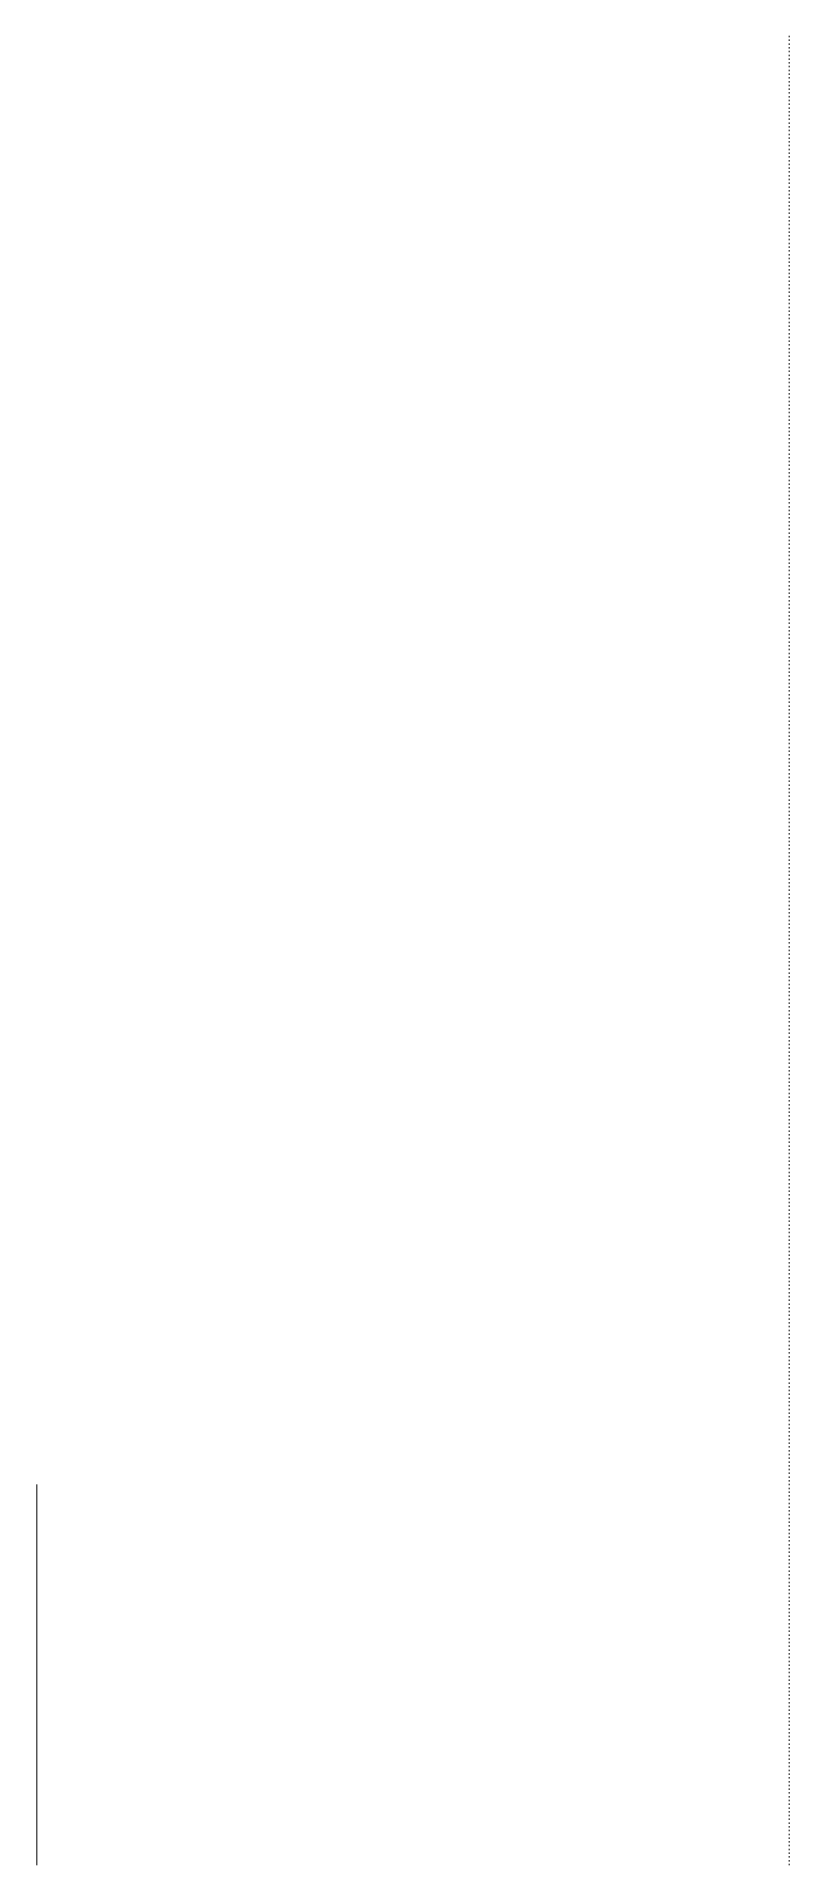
# Model space of a CAD drawing. Extents: x -13000 to 3070, y -94 to 2430.
# Drawn here: x -13000 to -11999, y 0 to 2430 of the extents above.
import ezdxf

# ---------------------------------------------------------------- set-up
doc = ezdxf.new("R2010")
doc.units = 0
for name, color, linetype in [('BARRA DE ANCORAGEM', 7, 'Continuous'), ('CARIMBO', 255, 'Continuous'), ('Demarcação 2', 254, 'Continuous'), ('Forcador', 224, 'Continuous'), ('GARFOS', 7, 'Continuous'), ('Hachura', 251, 'Continuous'), ('Madeira', 126, 'Continuous'), ('material do compensado', 7, 'Continuous'), ('NOMENCLATURA', 7, 'Continuous'), ('Painéis', 200, 'Continuous'), ('SARR_2.2x7', 40, 'Continuous'), ('SARRAFO DE PRESSAO', 251, 'Continuous')]:
    doc.layers.add(name, color=color, linetype=linetype)

msp = doc.modelspace()

# ---------------------------------------------------------------- linework, layer by layer
for p, q in [((-13000, 504), (-12999, 504)), ((-13000, 502), (-12999, 502)), ((-13000, 500), (-12999, 500)), ((-13000, 498), (-12999, 498)), ((-13000, 496), (-12999, 496)), ((-13000, 494), (-12999, 494)), ((-13000, 492), (-12999, 492)), ((-13000, 490), (-12999, 490)), ((-13000, 488), (-12999, 488)), ((-13000, 486), (-12999, 486)), ((-13000, 484), (-12999, 484)), ((-13000, 482), (-12999, 482)), ((-13000, 480), (-12999, 480)), ((-13000, 478), (-12999, 478)), ((-13000, 476), (-12999, 476)), ((-13000, 474), (-12999, 474)), ((-13000, 472), (-12999, 472)), ((-13000, 470), (-12999, 470)), ((-13000, 468), (-12999, 468)), ((-13000, 466), (-12999, 466)), ((-13000, 464), (-12999, 464)), ((-13000, 462), (-12999, 462)), ((-13000, 460), (-12999, 460)), ((-13000, 458), (-12999, 458)), ((-13000, 456), (-12999, 456)), ((-13000, 454), (-12999, 454)), ((-13000, 452), (-12999, 452)), ((-13000, 450), (-12999, 450)), ((-13000, 448), (-12999, 448)), ((-13000, 446), (-12999, 446)), ((-13000, 444), (-12999, 444)), ((-13000, 442), (-12999, 442)), ((-13000, 440), (-12999, 440)), ((-13000, 438), (-12999, 438)), ((-13000, 436), (-12999, 436)), ((-13000, 434), (-12999, 434)), ((-13000, 432), (-12999, 432)), ((-13000, 430), (-12999, 430)), ((-13000, 428), (-12999, 428)), ((-13000, 426), (-12999, 426)), ((-13000, 424), (-12999, 424)), ((-13000, 422), (-12999, 422)), ((-13000, 420), (-12999, 420)), ((-13000, 418), (-12999, 418)), ((-13000, 416), (-12999, 416)), ((-13000, 414), (-12999, 414)), ((-13000, 412), (-12999, 412)), ((-13000, 410), (-12999, 410)), ((-13000, 408), (-12999, 408)), ((-13000, 406), (-12999, 406)), ((-13000, 404), (-12999, 404)), ((-13000, 402), (-12999, 402)), ((-13000, 400), (-12999, 400)), ((-13000, 398), (-12999, 398)), ((-13000, 396), (-12999, 396)), ((-13000, 394), (-12999, 394)), ((-13000, 392), (-12999, 392)), ((-13000, 390), (-12999, 390)), ((-13000, 388), (-12999, 388)), ((-13000, 386), (-12999, 386)), ((-13000, 384), (-12999, 384)), ((-13000, 382), (-12999, 382)), ((-13000, 380), (-12999, 380)), ((-13000, 378), (-12999, 378)), ((-13000, 376), (-12999, 376)), ((-13000, 374), (-12999, 374)), ((-13000, 372), (-12999, 372)), ((-13000, 370), (-12999, 370)), ((-13000, 368), (-12999, 368)), ((-13000, 366), (-12999, 366)), ((-13000, 364), (-12999, 364)), ((-13000, 362), (-12999, 362)), ((-13000, 360), (-12999, 360)), ((-13000, 358), (-12999, 358)), ((-13000, 356), (-12999, 356)), ((-13000, 354), (-12999, 354)), ((-13000, 352), (-12999, 352)), ((-13000, 350), (-12999, 350)), ((-13000, 348), (-12999, 348)), ((-13000, 346), (-12999, 346)), ((-13000, 344), (-12999, 344)), ((-13000, 342), (-12999, 342)), ((-13000, 340), (-12999, 340)), ((-13000, 338), (-12999, 338)), ((-13000, 336), (-12999, 336)), ((-13000, 334), (-12999, 334)), ((-13000, 332), (-12999, 332)), ((-13000, 330), (-12999, 330)), ((-13000, 328), (-12999, 328)), ((-13000, 326), (-12999, 326)), ((-13000, 324), (-12999, 324)), ((-13000, 322), (-12999, 322)), ((-13000, 320), (-12999, 320)), ((-13000, 318), (-12999, 318)), ((-13000, 316), (-12999, 316)), ((-13000, 314), (-12999, 314)), ((-13000, 312), (-12999, 312)), ((-13000, 310), (-12999, 310)), ((-13000, 308), (-12999, 308)), ((-13000, 306), (-12999, 306)), ((-13000, 304), (-12999, 304)), ((-13000, 302), (-12999, 302)), ((-13000, 300), (-12999, 300)), ((-13000, 298), (-12999, 298)), ((-13000, 296), (-12999, 296)), ((-13000, 294), (-12999, 294)), ((-13000, 292), (-12999, 292)), ((-13000, 290), (-12999, 290)), ((-13000, 288), (-12999, 288)), ((-13000, 286), (-12999, 286)), ((-13000, 284), (-12999, 284)), ((-13000, 282), (-12999, 282)), ((-13000, 280), (-12999, 280)), ((-13000, 278), (-12999, 278)), ((-13000, 276), (-12999, 276)), ((-13000, 274), (-12999, 274)), ((-13000, 272), (-12999, 272)), ((-13000, 270), (-12999, 270)), ((-13000, 268), (-12999, 268)), ((-13000, 266), (-12999, 266)), ((-13000, 264), (-12999, 264)), ((-13000, 262), (-12999, 262)), ((-13000, 260), (-12999, 260)), ((-13000, 258), (-12999, 258)), ((-13000, 256), (-12999, 256)), ((-13000, 254), (-12999, 254)), ((-13000, 252), (-12999, 252)), ((-13000, 250), (-12999, 250)), ((-13000, 248), (-12999, 248)), ((-13000, 246), (-12999, 246)), ((-13000, 244), (-12999, 244)), ((-13000, 242), (-12999, 242)), ((-13000, 240), (-12999, 240)), ((-13000, 238), (-12999, 238)), ((-13000, 236), (-12999, 236)), ((-13000, 234), (-12999, 234)), ((-13000, 232), (-12999, 232)), ((-13000, 230), (-12999, 230)), ((-13000, 228), (-12999, 228)), ((-13000, 226), (-12999, 226)), ((-13000, 224), (-12999, 224)), ((-13000, 222), (-12999, 222)), ((-13000, 220), (-12999, 220)), ((-13000, 218), (-12999, 218)), ((-13000, 216), (-12999, 216)), ((-13000, 214), (-12999, 214)), ((-13000, 212), (-12999, 212)), ((-13000, 210), (-12999, 210)), ((-13000, 208), (-12999, 208)), ((-13000, 206), (-12999, 206)), ((-13000, 204), (-12999, 204)), ((-13000, 202), (-12999, 202)), ((-13000, 200), (-12999, 200)), ((-13000, 198), (-12999, 198)), ((-13000, 196), (-12999, 196)), ((-13000, 194), (-12999, 194)), ((-13000, 192), (-12999, 192)), ((-13000, 190), (-12999, 190)), ((-13000, 188), (-12999, 188)), ((-13000, 186), (-12999, 186)), ((-13000, 184), (-12999, 184)), ((-13000, 182), (-12999, 182)), ((-13000, 180), (-12999, 180)), ((-13000, 178), (-12999, 178)), ((-13000, 176), (-12999, 176)), ((-13000, 174), (-12999, 174)), ((-13000, 172), (-12999, 172)), ((-13000, 170), (-12999, 170)), ((-13000, 168), (-12999, 168)), ((-13000, 166), (-12999, 166)), ((-13000, 164), (-12999, 164)), ((-13000, 162), (-12999, 162)), ((-13000, 160), (-12999, 160)), ((-13000, 158), (-12999, 158)), ((-13000, 156), (-12999, 156)), ((-13000, 154), (-12999, 154)), ((-13000, 152), (-12999, 152)), ((-13000, 150), (-12999, 150)), ((-13000, 148), (-12999, 148)), ((-13000, 146), (-12999, 146)), ((-13000, 144), (-12999, 144)), ((-13000, 142), (-12999, 142)), ((-13000, 140), (-12999, 140)), ((-13000, 138), (-12999, 138)), ((-13000, 136), (-12999, 136)), ((-13000, 134), (-12999, 134)), ((-13000, 132), (-12999, 132)), ((-13000, 130), (-12999, 130)), ((-13000, 128), (-12999, 128)), ((-13000, 126), (-12999, 126)), ((-13000, 124), (-12999, 124)), ((-13000, 122), (-12999, 122)), ((-13000, 120), (-12999, 120)), ((-13000, 118), (-12999, 118)), ((-13000, 116), (-12999, 116)), ((-13000, 114), (-12999, 114)), ((-13000, 112), (-12999, 112)), ((-13000, 110), (-12999, 110)), ((-13000, 108), (-12999, 108)), ((-13000, 106), (-12999, 106)), ((-13000, 104), (-12999, 104)), ((-13000, 102), (-12999, 102)), ((-13000, 100), (-12999, 100)), ((-13000, 98), (-12999, 98)), ((-13000, 96), (-12999, 96)), ((-13000, 94), (-12999, 94)), ((-13000, 92), (-12999, 92)), ((-13000, 90), (-12999, 90)), ((-13000, 88), (-12999, 88)), ((-13000, 86), (-12999, 86)), ((-13000, 84), (-12999, 84)), ((-13000, 82), (-12999, 82)), ((-13000, 80), (-12999, 80)), ((-13000, 78), (-12999, 78)), ((-13000, 76), (-12999, 76)), ((-13000, 74), (-12999, 74)), ((-13000, 72), (-12999, 72)), ((-13000, 70), (-12999, 70)), ((-13000, 68), (-12999, 68)), ((-13000, 66), (-12999, 66)), ((-13000, 64), (-12999, 64)), ((-13000, 62), (-12999, 62)), ((-13000, 60), (-12999, 60)), ((-13000, 58), (-12999, 58)), ((-13000, 56), (-12999, 56)), ((-13000, 54), (-12999, 54)), ((-13000, 52), (-12999, 52)), ((-13000, 50), (-12999, 50)), ((-13000, 48), (-12999, 48)), ((-13000, 46), (-12999, 46)), ((-13000, 44), (-12999, 44)), ((-13000, 42), (-12999, 42)), ((-13000, 40), (-12999, 40)), ((-13000, 38), (-12999, 38)), ((-13000, 36), (-12999, 36)), ((-13000, 34), (-12999, 34)), ((-13000, 32), (-12999, 32)), ((-13000, 30), (-12999, 30)), ((-13000, 28), (-12999, 28)), ((-13000, 26), (-12999, 26)), ((-13000, 24), (-12999, 24)), ((-13000, 22), (-12999, 22)), ((-13000, 20), (-12999, 20)), ((-13000, 18), (-12999, 18)), ((-13000, 16), (-12999, 16)), ((-13000, 14), (-12999, 14)), ((-13000, 12), (-12999, 12)), ((-13000, 10), (-12999, 10)), ((-13000, 8), (-12999, 8)), ((-13000, 6), (-12999, 6)), ((-13000, 4), (-12999, 4)), ((-13000, 2), (-12999, 2)), ((-13000, 0), (-12999, 0))]:
    msp.add_line(p, q)
at = {"layer": 'BARRA DE ANCORAGEM'}
for p, q in [((-13000, 20), (-12999, 20)), ((-13000, 18), (-12999, 18)), ((-13000, 16), (-12999, 16)), ((-13000, 14), (-12999, 14)), ((-13000, 12), (-12999, 12)), ((-13000, 10), (-12999, 10)), ((-13000, 8), (-12999, 8)), ((-13000, 6), (-12999, 6)), ((-13000, 4), (-12999, 4)), ((-13000, 2), (-12999, 2)), ((-13000, 0), (-12999, 0))]:
    msp.add_line(p, q, dxfattribs=at)
at = {"layer": 'CARIMBO'}
for p, q in [((-13000, 174), (-12999, 174)), ((-13000, 172), (-12999, 172)), ((-13000, 170), (-12999, 170)), ((-13000, 168), (-12999, 168)), ((-13000, 166), (-12999, 166)), ((-13000, 164), (-12999, 164)), ((-13000, 162), (-12999, 162)), ((-13000, 160), (-12999, 160)), ((-13000, 158), (-12999, 158)), ((-13000, 156), (-12999, 156)), ((-13000, 154), (-12999, 154)), ((-13000, 152), (-12999, 152)), ((-13000, 150), (-12999, 150)), ((-13000, 148), (-12999, 148)), ((-13000, 146), (-12999, 146)), ((-13000, 144), (-12999, 144)), ((-13000, 142), (-12999, 142)), ((-13000, 140), (-12999, 140)), ((-13000, 138), (-12999, 138)), ((-13000, 136), (-12999, 136)), ((-13000, 134), (-12999, 134)), ((-13000, 132), (-12999, 132)), ((-13000, 130), (-12999, 130)), ((-13000, 128), (-12999, 128)), ((-13000, 126), (-12999, 126)), ((-13000, 124), (-12999, 124)), ((-13000, 122), (-12999, 122)), ((-13000, 120), (-12999, 120)), ((-13000, 118), (-12999, 118)), ((-13000, 116), (-12999, 116)), ((-13000, 114), (-12999, 114)), ((-13000, 112), (-12999, 112)), ((-13000, 110), (-12999, 110)), ((-13000, 108), (-12999, 108)), ((-13000, 106), (-12999, 106)), ((-13000, 104), (-12999, 104)), ((-13000, 102), (-12999, 102)), ((-13000, 100), (-12999, 100)), ((-13000, 98), (-12999, 98)), ((-13000, 96), (-12999, 96)), ((-13000, 94), (-12999, 94)), ((-13000, 92), (-12999, 92)), ((-13000, 90), (-12999, 90)), ((-13000, 88), (-12999, 88)), ((-13000, 86), (-12999, 86)), ((-13000, 84), (-12999, 84)), ((-13000, 82), (-12999, 82)), ((-13000, 80), (-12999, 80)), ((-13000, 78), (-12999, 78)), ((-13000, 76), (-12999, 76)), ((-13000, 74), (-12999, 74)), ((-13000, 72), (-12999, 72)), ((-13000, 70), (-12999, 70)), ((-13000, 68), (-12999, 68)), ((-13000, 66), (-12999, 66)), ((-13000, 64), (-12999, 64)), ((-13000, 62), (-12999, 62)), ((-13000, 60), (-12999, 60)), ((-13000, 58), (-12999, 58)), ((-13000, 56), (-12999, 56)), ((-13000, 54), (-12999, 54)), ((-13000, 52), (-12999, 52)), ((-13000, 50), (-12999, 50)), ((-13000, 48), (-12999, 48)), ((-13000, 46), (-12999, 46)), ((-13000, 44), (-12999, 44)), ((-13000, 42), (-12999, 42)), ((-13000, 40), (-12999, 40)), ((-13000, 38), (-12999, 38)), ((-13000, 36), (-12999, 36)), ((-13000, 34), (-12999, 34)), ((-13000, 32), (-12999, 32)), ((-13000, 30), (-12999, 30)), ((-13000, 28), (-12999, 28)), ((-13000, 26), (-12999, 26)), ((-13000, 24), (-12999, 24)), ((-13000, 22), (-12999, 22)), ((-13000, 20), (-12999, 20)), ((-13000, 18), (-12999, 18)), ((-13000, 16), (-12999, 16)), ((-13000, 14), (-12999, 14)), ((-13000, 12), (-12999, 12)), ((-13000, 10), (-12999, 10)), ((-13000, 8), (-12999, 8)), ((-13000, 6), (-12999, 6)), ((-13000, 4), (-12999, 4)), ((-13000, 2), (-12999, 2)), ((-13000, 0), (-12999, 0))]:
    msp.add_line(p, q, dxfattribs=at)
at = {"layer": 'Demarcação 2'}
for p, q in [((-13000, 28), (-12999, 28)), ((-13000, 26), (-12999, 26)), ((-13000, 24), (-12999, 24)), ((-13000, 22), (-12999, 22)), ((-13000, 20), (-12999, 20)), ((-13000, 18), (-12999, 18)), ((-13000, 16), (-12999, 16)), ((-13000, 14), (-12999, 14)), ((-13000, 12), (-12999, 12)), ((-13000, 10), (-12999, 10)), ((-13000, 8), (-12999, 8)), ((-13000, 6), (-12999, 6)), ((-13000, 4), (-12999, 4)), ((-13000, 2), (-12999, 2)), ((-13000, 0), (-12999, 0))]:
    msp.add_line(p, q, dxfattribs=at)
at = {"layer": 'Forcador'}
for p, q in [((-13000, 68), (-12999, 68)), ((-13000, 66), (-12999, 66)), ((-13000, 64), (-12999, 64)), ((-13000, 62), (-12999, 62)), ((-13000, 60), (-12999, 60)), ((-13000, 58), (-12999, 58)), ((-13000, 56), (-12999, 56)), ((-13000, 54), (-12999, 54)), ((-13000, 52), (-12999, 52)), ((-13000, 50), (-12999, 50)), ((-13000, 48), (-12999, 48)), ((-13000, 46), (-12999, 46)), ((-13000, 44), (-12999, 44)), ((-13000, 42), (-12999, 42)), ((-13000, 40), (-12999, 40)), ((-13000, 38), (-12999, 38)), ((-13000, 36), (-12999, 36)), ((-13000, 34), (-12999, 34)), ((-13000, 32), (-12999, 32)), ((-13000, 30), (-12999, 30)), ((-13000, 28), (-12999, 28)), ((-13000, 26), (-12999, 26)), ((-13000, 24), (-12999, 24)), ((-13000, 22), (-12999, 22)), ((-13000, 20), (-12999, 20)), ((-13000, 18), (-12999, 18)), ((-13000, 16), (-12999, 16)), ((-13000, 14), (-12999, 14)), ((-13000, 12), (-12999, 12)), ((-13000, 10), (-12999, 10)), ((-13000, 8), (-12999, 8)), ((-13000, 6), (-12999, 6)), ((-13000, 4), (-12999, 4)), ((-13000, 2), (-12999, 2)), ((-13000, 0), (-12999, 0))]:
    msp.add_line(p, q, dxfattribs=at)
at = {"layer": 'GARFOS'}
for p, q in [((-13000, 48), (-12999, 48)), ((-13000, 46), (-12999, 46)), ((-13000, 44), (-12999, 44)), ((-13000, 42), (-12999, 42)), ((-13000, 40), (-12999, 40)), ((-13000, 38), (-12999, 38)), ((-13000, 36), (-12999, 36)), ((-13000, 34), (-12999, 34)), ((-13000, 32), (-12999, 32)), ((-13000, 30), (-12999, 30)), ((-13000, 28), (-12999, 28)), ((-13000, 26), (-12999, 26)), ((-13000, 24), (-12999, 24)), ((-13000, 22), (-12999, 22)), ((-13000, 20), (-12999, 20)), ((-13000, 18), (-12999, 18)), ((-13000, 16), (-12999, 16)), ((-13000, 14), (-12999, 14)), ((-13000, 12), (-12999, 12)), ((-13000, 10), (-12999, 10)), ((-13000, 8), (-12999, 8)), ((-13000, 6), (-12999, 6)), ((-13000, 4), (-12999, 4)), ((-13000, 2), (-12999, 2)), ((-13000, 0), (-12999, 0))]:
    msp.add_line(p, q, dxfattribs=at)
at = {"layer": 'Hachura'}
for p, q in [((-13000, 74), (-12999, 74)), ((-13000, 72), (-12999, 72)), ((-13000, 70), (-12999, 70)), ((-13000, 68), (-12999, 68)), ((-13000, 66), (-12999, 66)), ((-13000, 64), (-12999, 64)), ((-13000, 62), (-12999, 62)), ((-13000, 60), (-12999, 60)), ((-13000, 58), (-12999, 58)), ((-13000, 56), (-12999, 56)), ((-13000, 54), (-12999, 54)), ((-13000, 52), (-12999, 52)), ((-13000, 50), (-12999, 50)), ((-13000, 48), (-12999, 48)), ((-13000, 46), (-12999, 46)), ((-13000, 44), (-12999, 44)), ((-13000, 42), (-12999, 42)), ((-13000, 40), (-12999, 40)), ((-13000, 38), (-12999, 38)), ((-13000, 36), (-12999, 36)), ((-13000, 34), (-12999, 34)), ((-13000, 32), (-12999, 32)), ((-13000, 30), (-12999, 30)), ((-13000, 28), (-12999, 28)), ((-13000, 26), (-12999, 26)), ((-13000, 24), (-12999, 24)), ((-13000, 22), (-12999, 22)), ((-13000, 20), (-12999, 20)), ((-13000, 18), (-12999, 18)), ((-13000, 16), (-12999, 16)), ((-13000, 14), (-12999, 14)), ((-13000, 12), (-12999, 12)), ((-13000, 10), (-12999, 10)), ((-13000, 8), (-12999, 8)), ((-13000, 6), (-12999, 6)), ((-13000, 4), (-12999, 4)), ((-13000, 2), (-12999, 2)), ((-13000, 0), (-12999, 0))]:
    msp.add_line(p, q, dxfattribs=at)
at = {"layer": 'Madeira'}
for p, q in [((-13000, 34), (-12999, 34)), ((-13000, 32), (-12999, 32)), ((-13000, 30), (-12999, 30)), ((-13000, 28), (-12999, 28)), ((-13000, 26), (-12999, 26)), ((-13000, 24), (-12999, 24)), ((-13000, 22), (-12999, 22)), ((-13000, 20), (-12999, 20)), ((-13000, 18), (-12999, 18)), ((-13000, 16), (-12999, 16)), ((-13000, 14), (-12999, 14)), ((-13000, 12), (-12999, 12)), ((-13000, 10), (-12999, 10)), ((-13000, 8), (-12999, 8)), ((-13000, 6), (-12999, 6)), ((-13000, 4), (-12999, 4)), ((-13000, 2), (-12999, 2)), ((-13000, 0), (-12999, 0))]:
    msp.add_line(p, q, dxfattribs=at)
at = {"layer": 'material do compensado'}
for p, q in [((-13000, 16), (-12999, 16)), ((-13000, 14), (-12999, 14)), ((-13000, 12), (-12999, 12)), ((-13000, 10), (-12999, 10)), ((-13000, 8), (-12999, 8)), ((-13000, 6), (-12999, 6)), ((-13000, 4), (-12999, 4)), ((-13000, 2), (-12999, 2)), ((-13000, 0), (-12999, 0))]:
    msp.add_line(p, q, dxfattribs=at)
at = {"layer": 'NOMENCLATURA'}
for p, q in [((-13000, 10), (-12999, 10)), ((-13000, 8), (-12999, 8)), ((-13000, 6), (-12999, 6)), ((-13000, 4), (-12999, 4)), ((-13000, 2), (-12999, 2)), ((-13000, 0), (-12999, 0))]:
    msp.add_line(p, q, dxfattribs=at)
at = {"layer": 'Painéis'}
for p, q in [((-13000, 66), (-12999, 66)), ((-13000, 64), (-12999, 64)), ((-13000, 62), (-12999, 62)), ((-13000, 60), (-12999, 60)), ((-13000, 58), (-12999, 58)), ((-13000, 56), (-12999, 56)), ((-13000, 54), (-12999, 54)), ((-13000, 52), (-12999, 52)), ((-13000, 50), (-12999, 50)), ((-13000, 48), (-12999, 48)), ((-13000, 46), (-12999, 46)), ((-13000, 44), (-12999, 44)), ((-13000, 42), (-12999, 42)), ((-13000, 40), (-12999, 40)), ((-13000, 38), (-12999, 38)), ((-13000, 36), (-12999, 36)), ((-13000, 34), (-12999, 34)), ((-13000, 32), (-12999, 32)), ((-13000, 30), (-12999, 30)), ((-13000, 28), (-12999, 28)), ((-13000, 26), (-12999, 26)), ((-13000, 24), (-12999, 24)), ((-13000, 22), (-12999, 22)), ((-13000, 20), (-12999, 20)), ((-13000, 18), (-12999, 18)), ((-13000, 16), (-12999, 16)), ((-13000, 14), (-12999, 14)), ((-13000, 12), (-12999, 12)), ((-13000, 10), (-12999, 10)), ((-13000, 8), (-12999, 8)), ((-13000, 6), (-12999, 6)), ((-13000, 4), (-12999, 4)), ((-13000, 2), (-12999, 2)), ((-13000, 0), (-12999, 0))]:
    msp.add_line(p, q, dxfattribs=at)
at = {"layer": 'SARR_2.2x7'}
for p, q in [((-12000, 2430), (-11999, 2430)), ((-12000, 2425), (-11999, 2425)), ((-12000, 2420), (-11999, 2420)), ((-12000, 2415), (-11999, 2415)), ((-12000, 2410), (-11999, 2410)), ((-12000, 2405), (-11999, 2405)), ((-12000, 2400), (-11999, 2400)), ((-12000, 2395), (-11999, 2395)), ((-12000, 2390), (-11999, 2390)), ((-12000, 2385), (-11999, 2385)), ((-12000, 2380), (-11999, 2380)), ((-12000, 2375), (-11999, 2375)), ((-12000, 2370), (-11999, 2370)), ((-12000, 2365), (-11999, 2365)), ((-12000, 2360), (-11999, 2360)), ((-12000, 2355), (-11999, 2355)), ((-12000, 2350), (-11999, 2350)), ((-12000, 2345), (-11999, 2345)), ((-12000, 2340), (-11999, 2340)), ((-12000, 2335), (-11999, 2335)), ((-12000, 2330), (-11999, 2330)), ((-12000, 2325), (-11999, 2325)), ((-12000, 2320), (-11999, 2320)), ((-12000, 2315), (-11999, 2315)), ((-12000, 2310), (-11999, 2310)), ((-12000, 2305), (-11999, 2305)), ((-12000, 2300), (-11999, 2300)), ((-12000, 2295), (-11999, 2295)), ((-12000, 2290), (-11999, 2290)), ((-12000, 2285), (-11999, 2285)), ((-12000, 2280), (-11999, 2280)), ((-12000, 2275), (-11999, 2275)), ((-12000, 2270), (-11999, 2270)), ((-12000, 2265), (-11999, 2265)), ((-12000, 2260), (-11999, 2260)), ((-12000, 2255), (-11999, 2255)), ((-12000, 2250), (-11999, 2250)), ((-12000, 2245), (-11999, 2245)), ((-12000, 2240), (-11999, 2240)), ((-12000, 2235), (-11999, 2235)), ((-12000, 2230), (-11999, 2230)), ((-12000, 2225), (-11999, 2225)), ((-12000, 2220), (-11999, 2220)), ((-12000, 2215), (-11999, 2215)), ((-12000, 2210), (-11999, 2210)), ((-12000, 2205), (-11999, 2205)), ((-12000, 2200), (-11999, 2200)), ((-12000, 2195), (-11999, 2195)), ((-12000, 2190), (-11999, 2190)), ((-12000, 2185), (-11999, 2185)), ((-12000, 2180), (-11999, 2180)), ((-12000, 2175), (-11999, 2175)), ((-12000, 2170), (-11999, 2170)), ((-12000, 2165), (-11999, 2165)), ((-12000, 2160), (-11999, 2160)), ((-12000, 2155), (-11999, 2155)), ((-12000, 2150), (-11999, 2150)), ((-12000, 2145), (-11999, 2145)), ((-12000, 2140), (-11999, 2140)), ((-12000, 2135), (-11999, 2135)), ((-12000, 2130), (-11999, 2130)), ((-12000, 2125), (-11999, 2125)), ((-12000, 2120), (-11999, 2120)), ((-12000, 2115), (-11999, 2115)), ((-12000, 2110), (-11999, 2110)), ((-12000, 2105), (-11999, 2105)), ((-12000, 2100), (-11999, 2100)), ((-12000, 2095), (-11999, 2095)), ((-12000, 2090), (-11999, 2090)), ((-12000, 2085), (-11999, 2085)), ((-12000, 2080), (-11999, 2080)), ((-12000, 2075), (-11999, 2075)), ((-12000, 2070), (-11999, 2070)), ((-12000, 2065), (-11999, 2065)), ((-12000, 2060), (-11999, 2060)), ((-12000, 2055), (-11999, 2055)), ((-12000, 2050), (-11999, 2050)), ((-12000, 2045), (-11999, 2045)), ((-12000, 2040), (-11999, 2040)), ((-12000, 2035), (-11999, 2035)), ((-12000, 2030), (-11999, 2030)), ((-12000, 2025), (-11999, 2025)), ((-12000, 2020), (-11999, 2020)), ((-12000, 2015), (-11999, 2015)), ((-12000, 2010), (-11999, 2010)), ((-12000, 2005), (-11999, 2005)), ((-12000, 2000), (-11999, 2000)), ((-12000, 1995), (-11999, 1995)), ((-12000, 1990), (-11999, 1990)), ((-12000, 1985), (-11999, 1985)), ((-12000, 1980), (-11999, 1980)), ((-12000, 1975), (-11999, 1975)), ((-12000, 1970), (-11999, 1970)), ((-12000, 1965), (-11999, 1965)), ((-12000, 1960), (-11999, 1960)), ((-12000, 1955), (-11999, 1955)), ((-12000, 1950), (-11999, 1950)), ((-12000, 1945), (-11999, 1945)), ((-12000, 1940), (-11999, 1940)), ((-12000, 1935), (-11999, 1935)), ((-12000, 1930), (-11999, 1930)), ((-12000, 1925), (-11999, 1925)), ((-12000, 1920), (-11999, 1920)), ((-12000, 1915), (-11999, 1915)), ((-12000, 1910), (-11999, 1910)), ((-12000, 1905), (-11999, 1905)), ((-12000, 1900), (-11999, 1900)), ((-12000, 1895), (-11999, 1895)), ((-12000, 1890), (-11999, 1890)), ((-12000, 1885), (-11999, 1885)), ((-12000, 1880), (-11999, 1880)), ((-12000, 1875), (-11999, 1875)), ((-12000, 1870), (-11999, 1870)), ((-12000, 1865), (-11999, 1865)), ((-12000, 1860), (-11999, 1860)), ((-12000, 1855), (-11999, 1855)), ((-12000, 1850), (-11999, 1850)), ((-12000, 1845), (-11999, 1845)), ((-12000, 1840), (-11999, 1840)), ((-12000, 1835), (-11999, 1835)), ((-12000, 1830), (-11999, 1830)), ((-12000, 1825), (-11999, 1825)), ((-12000, 1820), (-11999, 1820)), ((-12000, 1815), (-11999, 1815)), ((-12000, 1810), (-11999, 1810)), ((-12000, 1805), (-11999, 1805)), ((-12000, 1800), (-11999, 1800)), ((-12000, 1795), (-11999, 1795)), ((-12000, 1790), (-11999, 1790)), ((-12000, 1785), (-11999, 1785)), ((-12000, 1780), (-11999, 1780)), ((-12000, 1775), (-11999, 1775)), ((-12000, 1770), (-11999, 1770)), ((-12000, 1765), (-11999, 1765)), ((-12000, 1760), (-11999, 1760)), ((-12000, 1755), (-11999, 1755)), ((-12000, 1750), (-11999, 1750)), ((-12000, 1745), (-11999, 1745)), ((-12000, 1740), (-11999, 1740)), ((-12000, 1735), (-11999, 1735)), ((-12000, 1730), (-11999, 1730)), ((-12000, 1725), (-11999, 1725)), ((-12000, 1720), (-11999, 1720)), ((-12000, 1715), (-11999, 1715)), ((-12000, 1710), (-11999, 1710)), ((-12000, 1705), (-11999, 1705)), ((-12000, 1700), (-11999, 1700)), ((-12000, 1695), (-11999, 1695)), ((-12000, 1690), (-11999, 1690)), ((-12000, 1685), (-11999, 1685)), ((-12000, 1680), (-11999, 1680)), ((-12000, 1675), (-11999, 1675)), ((-12000, 1670), (-11999, 1670)), ((-12000, 1665), (-11999, 1665)), ((-12000, 1660), (-11999, 1660)), ((-12000, 1655), (-11999, 1655)), ((-12000, 1650), (-11999, 1650)), ((-12000, 1645), (-11999, 1645)), ((-12000, 1640), (-11999, 1640)), ((-12000, 1635), (-11999, 1635)), ((-12000, 1630), (-11999, 1630)), ((-12000, 1625), (-11999, 1625)), ((-12000, 1620), (-11999, 1620)), ((-12000, 1615), (-11999, 1615)), ((-12000, 1610), (-11999, 1610)), ((-12000, 1605), (-11999, 1605)), ((-12000, 1600), (-11999, 1600)), ((-12000, 1595), (-11999, 1595)), ((-12000, 1590), (-11999, 1590)), ((-12000, 1585), (-11999, 1585)), ((-12000, 1580), (-11999, 1580)), ((-12000, 1575), (-11999, 1575)), ((-12000, 1570), (-11999, 1570)), ((-12000, 1565), (-11999, 1565)), ((-12000, 1560), (-11999, 1560)), ((-12000, 1555), (-11999, 1555)), ((-12000, 1550), (-11999, 1550)), ((-12000, 1545), (-11999, 1545)), ((-12000, 1540), (-11999, 1540)), ((-12000, 1535), (-11999, 1535)), ((-12000, 1530), (-11999, 1530)), ((-12000, 1525), (-11999, 1525)), ((-12000, 1520), (-11999, 1520)), ((-12000, 1515), (-11999, 1515)), ((-12000, 1510), (-11999, 1510)), ((-12000, 1505), (-11999, 1505)), ((-12000, 1500), (-11999, 1500)), ((-12000, 1495), (-11999, 1495)), ((-12000, 1490), (-11999, 1490)), ((-12000, 1485), (-11999, 1485)), ((-12000, 1480), (-11999, 1480)), ((-12000, 1475), (-11999, 1475)), ((-12000, 1470), (-11999, 1470)), ((-12000, 1465), (-11999, 1465)), ((-12000, 1460), (-11999, 1460)), ((-12000, 1455), (-11999, 1455)), ((-12000, 1450), (-11999, 1450)), ((-12000, 1445), (-11999, 1445)), ((-12000, 1440), (-11999, 1440)), ((-12000, 1435), (-11999, 1435)), ((-12000, 1430), (-11999, 1430)), ((-12000, 1425), (-11999, 1425)), ((-12000, 1420), (-11999, 1420)), ((-12000, 1415), (-11999, 1415)), ((-12000, 1410), (-11999, 1410)), ((-12000, 1405), (-11999, 1405)), ((-12000, 1400), (-11999, 1400)), ((-12000, 1395), (-11999, 1395)), ((-12000, 1390), (-11999, 1390)), ((-12000, 1385), (-11999, 1385)), ((-12000, 1380), (-11999, 1380)), ((-12000, 1375), (-11999, 1375)), ((-12000, 1370), (-11999, 1370)), ((-12000, 1365), (-11999, 1365)), ((-12000, 1360), (-11999, 1360)), ((-12000, 1355), (-11999, 1355)), ((-12000, 1350), (-11999, 1350)), ((-12000, 1345), (-11999, 1345)), ((-12000, 1340), (-11999, 1340)), ((-12000, 1335), (-11999, 1335)), ((-12000, 1330), (-11999, 1330)), ((-12000, 1325), (-11999, 1325)), ((-12000, 1320), (-11999, 1320)), ((-12000, 1315), (-11999, 1315)), ((-12000, 1310), (-11999, 1310)), ((-12000, 1305), (-11999, 1305)), ((-12000, 1300), (-11999, 1300)), ((-12000, 1295), (-11999, 1295)), ((-12000, 1290), (-11999, 1290)), ((-12000, 1285), (-11999, 1285)), ((-12000, 1280), (-11999, 1280)), ((-12000, 1275), (-11999, 1275)), ((-12000, 1270), (-11999, 1270)), ((-12000, 1265), (-11999, 1265)), ((-12000, 1260), (-11999, 1260)), ((-12000, 1255), (-11999, 1255)), ((-12000, 1250), (-11999, 1250)), ((-12000, 1245), (-11999, 1245)), ((-12000, 1240), (-11999, 1240)), ((-12000, 1235), (-11999, 1235)), ((-12000, 1230), (-11999, 1230)), ((-12000, 1225), (-11999, 1225)), ((-12000, 1220), (-11999, 1220)), ((-12000, 1215), (-11999, 1215)), ((-12000, 1210), (-11999, 1210)), ((-12000, 1205), (-11999, 1205)), ((-12000, 1200), (-11999, 1200)), ((-12000, 1195), (-11999, 1195)), ((-12000, 1190), (-11999, 1190)), ((-12000, 1185), (-11999, 1185)), ((-12000, 1180), (-11999, 1180)), ((-12000, 1175), (-11999, 1175)), ((-12000, 1170), (-11999, 1170)), ((-12000, 1165), (-11999, 1165)), ((-12000, 1160), (-11999, 1160)), ((-12000, 1155), (-11999, 1155)), ((-12000, 1150), (-11999, 1150)), ((-12000, 1145), (-11999, 1145)), ((-12000, 1140), (-11999, 1140)), ((-12000, 1135), (-11999, 1135)), ((-12000, 1130), (-11999, 1130)), ((-12000, 1125), (-11999, 1125)), ((-12000, 1120), (-11999, 1120)), ((-12000, 1115), (-11999, 1115)), ((-12000, 1110), (-11999, 1110)), ((-12000, 1105), (-11999, 1105)), ((-12000, 1100), (-11999, 1100)), ((-12000, 1095), (-11999, 1095)), ((-12000, 1090), (-11999, 1090)), ((-12000, 1085), (-11999, 1085)), ((-12000, 1080), (-11999, 1080)), ((-12000, 1075), (-11999, 1075)), ((-12000, 1070), (-11999, 1070)), ((-12000, 1065), (-11999, 1065)), ((-12000, 1060), (-11999, 1060)), ((-12000, 1055), (-11999, 1055)), ((-12000, 1050), (-11999, 1050)), ((-12000, 1045), (-11999, 1045)), ((-12000, 1040), (-11999, 1040)), ((-12000, 1035), (-11999, 1035)), ((-12000, 1030), (-11999, 1030)), ((-12000, 1025), (-11999, 1025)), ((-12000, 1020), (-11999, 1020)), ((-12000, 1015), (-11999, 1015)), ((-12000, 1010), (-11999, 1010)), ((-12000, 1005), (-11999, 1005)), ((-12000, 1000), (-11999, 1000)), ((-12000, 995), (-11999, 995)), ((-12000, 990), (-11999, 990)), ((-12000, 985), (-11999, 985)), ((-12000, 980), (-11999, 980)), ((-12000, 975), (-11999, 975)), ((-12000, 970), (-11999, 970)), ((-12000, 965), (-11999, 965)), ((-12000, 960), (-11999, 960)), ((-12000, 955), (-11999, 955)), ((-12000, 950), (-11999, 950)), ((-12000, 945), (-11999, 945)), ((-12000, 940), (-11999, 940)), ((-12000, 935), (-11999, 935)), ((-12000, 930), (-11999, 930)), ((-12000, 925), (-11999, 925)), ((-12000, 920), (-11999, 920)), ((-12000, 915), (-11999, 915)), ((-12000, 910), (-11999, 910)), ((-12000, 905), (-11999, 905)), ((-12000, 900), (-11999, 900)), ((-12000, 895), (-11999, 895)), ((-12000, 890), (-11999, 890)), ((-12000, 885), (-11999, 885)), ((-12000, 880), (-11999, 880)), ((-12000, 875), (-11999, 875)), ((-12000, 870), (-11999, 870)), ((-12000, 865), (-11999, 865)), ((-12000, 860), (-11999, 860)), ((-12000, 855), (-11999, 855)), ((-12000, 850), (-11999, 850)), ((-12000, 845), (-11999, 845)), ((-12000, 840), (-11999, 840)), ((-12000, 835), (-11999, 835)), ((-12000, 830), (-11999, 830)), ((-12000, 825), (-11999, 825)), ((-12000, 820), (-11999, 820)), ((-12000, 815), (-11999, 815)), ((-12000, 810), (-11999, 810)), ((-12000, 805), (-11999, 805)), ((-12000, 800), (-11999, 800)), ((-12000, 795), (-11999, 795)), ((-12000, 790), (-11999, 790)), ((-12000, 785), (-11999, 785)), ((-12000, 780), (-11999, 780)), ((-12000, 775), (-11999, 775)), ((-12000, 770), (-11999, 770)), ((-12000, 765), (-11999, 765)), ((-12000, 760), (-11999, 760)), ((-12000, 755), (-11999, 755)), ((-12000, 750), (-11999, 750)), ((-12000, 745), (-11999, 745)), ((-12000, 740), (-11999, 740)), ((-12000, 735), (-11999, 735)), ((-12000, 730), (-11999, 730)), ((-12000, 725), (-11999, 725)), ((-12000, 720), (-11999, 720)), ((-12000, 715), (-11999, 715)), ((-12000, 710), (-11999, 710)), ((-12000, 705), (-11999, 705)), ((-12000, 700), (-11999, 700)), ((-12000, 695), (-11999, 695)), ((-12000, 690), (-11999, 690)), ((-12000, 685), (-11999, 685)), ((-12000, 680), (-11999, 680)), ((-12000, 675), (-11999, 675)), ((-12000, 670), (-11999, 670)), ((-12000, 665), (-11999, 665)), ((-12000, 660), (-11999, 660)), ((-12000, 655), (-11999, 655)), ((-12000, 650), (-11999, 650)), ((-12000, 645), (-11999, 645)), ((-12000, 640), (-11999, 640)), ((-12000, 635), (-11999, 635)), ((-12000, 630), (-11999, 630)), ((-12000, 625), (-11999, 625)), ((-12000, 620), (-11999, 620)), ((-12000, 615), (-11999, 615)), ((-12000, 610), (-11999, 610)), ((-12000, 605), (-11999, 605)), ((-12000, 600), (-11999, 600)), ((-12000, 595), (-11999, 595)), ((-12000, 590), (-11999, 590)), ((-12000, 585), (-11999, 585)), ((-12000, 580), (-11999, 580)), ((-12000, 575), (-11999, 575)), ((-12000, 570), (-11999, 570)), ((-12000, 565), (-11999, 565)), ((-12000, 560), (-11999, 560)), ((-12000, 555), (-11999, 555)), ((-12000, 550), (-11999, 550)), ((-12000, 545), (-11999, 545)), ((-12000, 540), (-11999, 540)), ((-12000, 535), (-11999, 535)), ((-12000, 530), (-11999, 530)), ((-12000, 525), (-11999, 525)), ((-12000, 520), (-11999, 520)), ((-12000, 515), (-11999, 515)), ((-12000, 510), (-11999, 510)), ((-12000, 505), (-11999, 505)), ((-12000, 500), (-11999, 500)), ((-12000, 495), (-11999, 495)), ((-12000, 490), (-11999, 490)), ((-12000, 485), (-11999, 485)), ((-12000, 480), (-11999, 480)), ((-12000, 475), (-11999, 475)), ((-12000, 470), (-11999, 470)), ((-12000, 465), (-11999, 465)), ((-12000, 460), (-11999, 460)), ((-12000, 455), (-11999, 455)), ((-12000, 450), (-11999, 450)), ((-12000, 445), (-11999, 445)), ((-12000, 440), (-11999, 440)), ((-12000, 435), (-11999, 435)), ((-12000, 430), (-11999, 430)), ((-12000, 425), (-11999, 425)), ((-12000, 420), (-11999, 420)), ((-12000, 415), (-11999, 415)), ((-12000, 410), (-11999, 410)), ((-12000, 405), (-11999, 405)), ((-12000, 400), (-11999, 400)), ((-12000, 395), (-11999, 395)), ((-12000, 390), (-11999, 390)), ((-12000, 385), (-11999, 385)), ((-12000, 380), (-11999, 380)), ((-12000, 375), (-11999, 375)), ((-12000, 370), (-11999, 370)), ((-12000, 365), (-11999, 365)), ((-12000, 360), (-11999, 360)), ((-12000, 355), (-11999, 355)), ((-12000, 350), (-11999, 350)), ((-12000, 345), (-11999, 345)), ((-12000, 340), (-11999, 340)), ((-12000, 335), (-11999, 335)), ((-12000, 330), (-11999, 330)), ((-12000, 325), (-11999, 325)), ((-12000, 320), (-11999, 320)), ((-12000, 315), (-11999, 315)), ((-12000, 310), (-11999, 310)), ((-12000, 305), (-11999, 305)), ((-12000, 300), (-11999, 300)), ((-12000, 295), (-11999, 295)), ((-12000, 290), (-11999, 290)), ((-12000, 285), (-11999, 285)), ((-12000, 280), (-11999, 280)), ((-12000, 275), (-11999, 275)), ((-12000, 270), (-11999, 270)), ((-12000, 265), (-11999, 265)), ((-12000, 260), (-11999, 260)), ((-12000, 255), (-11999, 255)), ((-12000, 250), (-11999, 250)), ((-12000, 245), (-11999, 245)), ((-12000, 240), (-11999, 240)), ((-12000, 235), (-11999, 235)), ((-12000, 230), (-11999, 230)), ((-12000, 225), (-11999, 225)), ((-12000, 220), (-11999, 220)), ((-12000, 215), (-11999, 215)), ((-12000, 210), (-11999, 210)), ((-12000, 205), (-11999, 205)), ((-12000, 200), (-11999, 200)), ((-12000, 195), (-11999, 195)), ((-12000, 190), (-11999, 190)), ((-12000, 185), (-11999, 185)), ((-12000, 180), (-11999, 180)), ((-12000, 175), (-11999, 175)), ((-12000, 170), (-11999, 170)), ((-12000, 165), (-11999, 165)), ((-12000, 160), (-11999, 160)), ((-12000, 155), (-11999, 155)), ((-12000, 150), (-11999, 150)), ((-12000, 145), (-11999, 145)), ((-12000, 140), (-11999, 140)), ((-12000, 135), (-11999, 135)), ((-12000, 130), (-11999, 130)), ((-12000, 125), (-11999, 125)), ((-12000, 120), (-11999, 120)), ((-12000, 115), (-11999, 115)), ((-12000, 110), (-11999, 110)), ((-12000, 105), (-11999, 105)), ((-12000, 100), (-11999, 100)), ((-12000, 95), (-11999, 95)), ((-12000, 90), (-11999, 90)), ((-12000, 85), (-11999, 85)), ((-12000, 80), (-11999, 80)), ((-12000, 75), (-11999, 75)), ((-12000, 70), (-11999, 70)), ((-12000, 65), (-11999, 65)), ((-12000, 60), (-11999, 60)), ((-12000, 55), (-11999, 55)), ((-12000, 50), (-11999, 50)), ((-12000, 45), (-11999, 45)), ((-12000, 40), (-11999, 40)), ((-12000, 35), (-11999, 35)), ((-12000, 30), (-11999, 30)), ((-12000, 25), (-11999, 25)), ((-12000, 20), (-11999, 20)), ((-12000, 15), (-11999, 15)), ((-12000, 10), (-11999, 10)), ((-12000, 5), (-11999, 5)), ((-12000, 0), (-11999, 0))]:
    msp.add_line(p, q, dxfattribs=at)
at = {"layer": 'SARRAFO DE PRESSAO'}
for p, q in [((-13000, 36), (-12999, 36)), ((-13000, 34), (-12999, 34)), ((-13000, 32), (-12999, 32)), ((-13000, 30), (-12999, 30)), ((-13000, 28), (-12999, 28)), ((-13000, 26), (-12999, 26)), ((-13000, 24), (-12999, 24)), ((-13000, 22), (-12999, 22)), ((-13000, 20), (-12999, 20)), ((-13000, 18), (-12999, 18)), ((-13000, 16), (-12999, 16)), ((-13000, 14), (-12999, 14)), ((-13000, 12), (-12999, 12)), ((-13000, 10), (-12999, 10)), ((-13000, 8), (-12999, 8)), ((-13000, 6), (-12999, 6)), ((-13000, 4), (-12999, 4)), ((-13000, 2), (-12999, 2)), ((-13000, 0), (-12999, 0))]:
    msp.add_line(p, q, dxfattribs=at)

doc.saveas('drawing.dxf')
